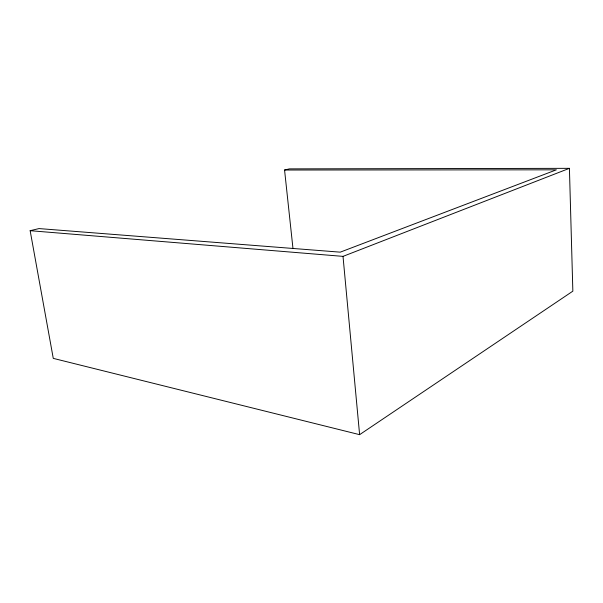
<?xml version="1.0" encoding="UTF-8"?>
<svg xmlns="http://www.w3.org/2000/svg" width="603" height="603" viewBox="0 0 603 603"><rect width="100%" height="100%" fill="white"/><g stroke="black" fill="none" stroke-linecap="round" stroke-linejoin="round"><path stroke-width="0.9" d="M284.563 170.023L556.358 169.827L340.235 252.16L38.999 228.582L30.15 230.693L53.268 358.37L359.614 434.665L572.85 291.159L569.42 168.335L289.425 168.87L284.563 170.023L292.983 248.564M30.15 230.693L343.009 256.373L569.42 168.335M343.009 256.373L359.614 434.665"/></g></svg>
